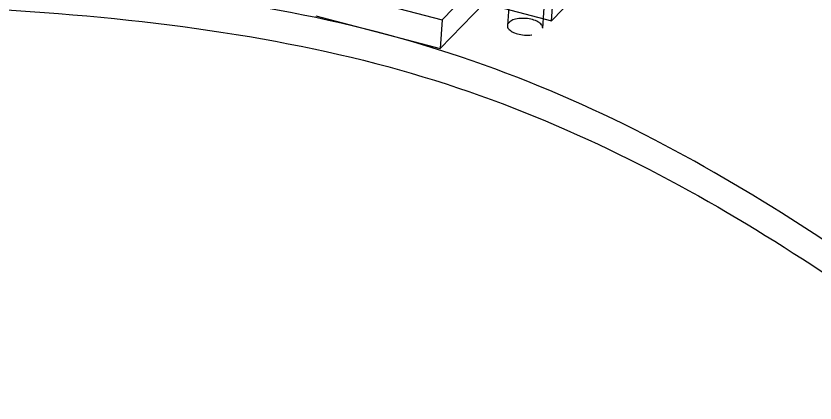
# Model space of a CAD drawing. Extents: x -2.35 to 6.32, y -6.04 to 0.39.
# Drawn here: x 0.352 to 3.173, y -5.747 to -4.381 of the extents above; entities that cross this region are included whole.
import ezdxf

# ---------------------------------------------------------------- set-up
doc = ezdxf.new("R2010")
doc.units = 0
doc.header["$MEASUREMENT"] = 0
doc.linetypes.add('HIDDEN', pattern=[0.375, 0.25, -0.125])
doc.layers.get('0').update_dxf_attribs({"color": 253, "linetype": 'CONTINUOUS'})
doc.layers.add('HIDDEN', color=250, linetype='HIDDEN')

msp = doc.modelspace()

# ---------------------------------------------------------------- linework, layer by layer
at = {"color": 250}
for p, q in [((1.4172, -4.28), (1.8566, -4.3945)), ((2.3541, -4.2832), (2.2424, -4.3981)), ((2.2424, -4.3981), (2.2503, -4.2881)), ((2.0044, -4.3361), (1.8493, -4.4958)), ((2.0044, -4.3361), (2.2424, -4.3981)), ((1.8964, -4.3536), (1.8566, -4.3945)), ((1.41, -4.3812), (1.8493, -4.4958)), ((1.8566, -4.3945), (1.8493, -4.4958))]:
    msp.add_line(p, q, dxfattribs=at)
at = {"color": 38}
msp.add_open_spline([(3.8896, -5.6548), (3.2173, -5.166), (1.8727, -4.1883), (-0.4441, -4.2115), (-1.6026, -4.2231)], degree=3, dxfattribs=at)
msp.add_open_spline([(-1.6105, -4.3332), (-0.452, -4.3216), (1.8505, -4.2985), (3.1927, -5.264), (3.8567, -5.7467)], degree=3, knots=[-1, -1, -1, -1, -0.5, -0.0061947, -0.0061947, -0.0061947, -0.0061947], dxfattribs=at)
at = {"layer": 'HIDDEN', "color": 38}
for p, q in [((2.0945, -4.3047), (2.0866, -4.4147)), ((2.2112, -4.4237), (2.2191, -4.3136))]:
    msp.add_line(p, q, dxfattribs=at)
at = {"layer": 'HIDDEN', "color": 38, "extrusion": (7.94333e-18, 1.10738e-16, -1)}
msp.add_ellipse((2.1489, -4.4192), major_axis=(0.0623, -0.0045), ratio=0.469627, dxfattribs=at)

doc.saveas('drawing.dxf')
